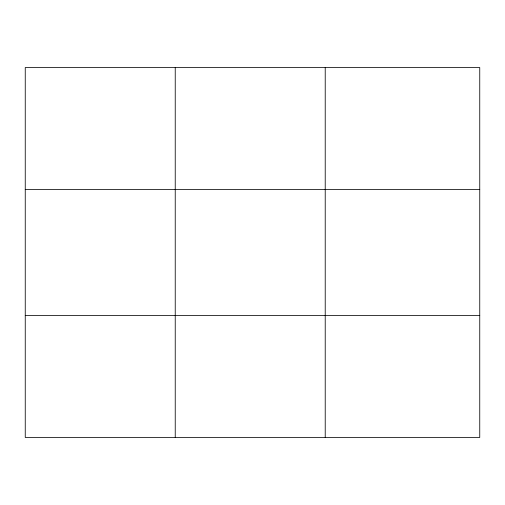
<?xml version="1.0" encoding="UTF-8"?>
<svg xmlns="http://www.w3.org/2000/svg" width="505" height="505" viewBox="0 0 505 505"><rect width="100%" height="100%" fill="white"/><g stroke="black" fill="none" stroke-linecap="round" stroke-linejoin="round"><path stroke-width="0.76" d="M175.235 67.55L175.235 437.45M325.22 67.55L325.22 437.45M479.75 315.385L479.75 437.45L25.25 437.45L25.25 67.55L479.75 67.55L479.75 315.385L25.25 315.385M25.25 189.615L479.75 189.615"/></g></svg>
